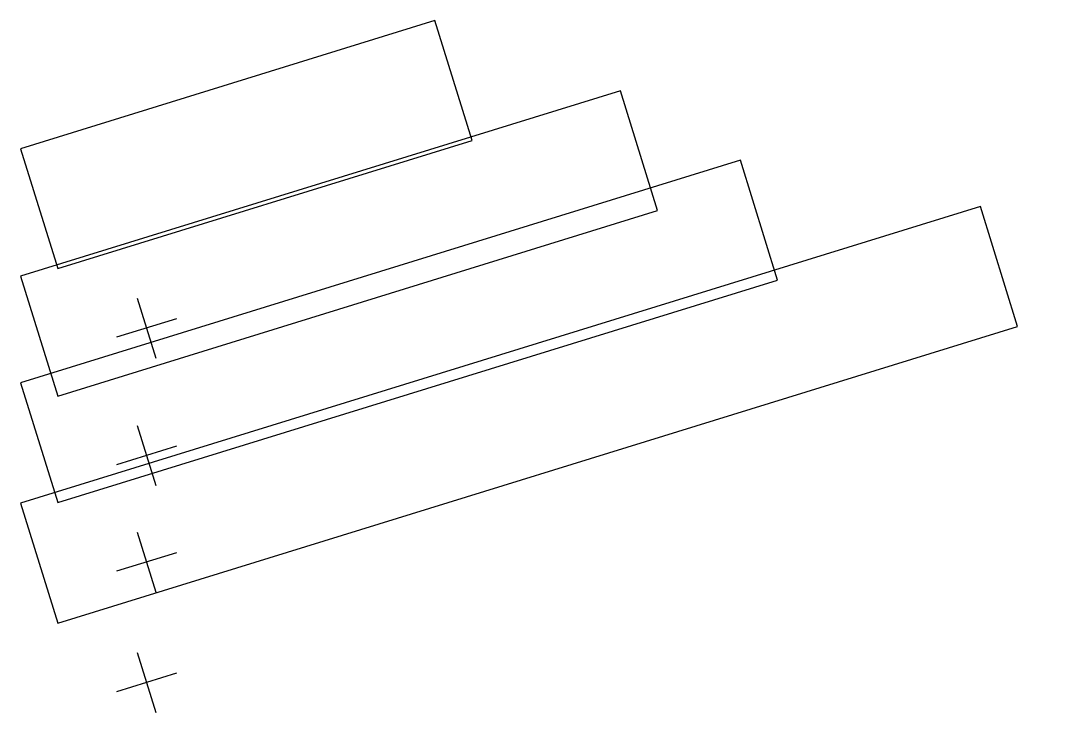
# Model space of a CAD drawing. Header units: inches. Extents: x -0.6 to 15.8, y -1.7 to 9.6.
import ezdxf

# ---------------------------------------------------------------- set-up
doc = ezdxf.new("R2010")
doc.units = ezdxf.units.IN
doc.header["$MEASUREMENT"] = 0

# ---------------------------------------------------------------- blocks, each defined once
blk = doc.blocks.new('*U18')
for p, q in [((0.5354, -0.4117), (0.5354, -0.9117)), ((0.7854, -0.6617), (0.2854, -0.6617))]:
    blk.add_line(p, q)
blk.add_lwpolyline([(0, 0), (8, 0), (8, 1), (0, 1)], close=True)
blk = doc.blocks.new('*U19')
for p, q in [((0.5354, -0.4117), (0.5354, -0.9117)), ((0.7854, -0.6617), (0.2854, -0.6617))]:
    blk.add_line(p, q)
blk.add_lwpolyline([(0, 0), (6, 0), (6, 1), (0, 1)], close=True)
blk = doc.blocks.new('*U20')
for p, q in [((0.5354, -0.4117), (0.5354, -0.9117)), ((0.7854, -0.6617), (0.2854, -0.6617))]:
    blk.add_line(p, q)
blk.add_lwpolyline([(0, 0), (5, 0), (5, 1), (0, 1)], close=True)
blk = doc.blocks.new('*U21')
for p, q in [((0.5354, -0.4117), (0.5354, -0.9117)), ((0.7854, -0.6617), (0.2854, -0.6617))]:
    blk.add_line(p, q)
blk.add_lwpolyline([(0, 0), (3.4538, 0), (3.4538, 1), (0, 1)], close=True)

msp = doc.modelspace()

# ---------------------------------------------------------------- block references
at = {"xscale": 2, "yscale": 2, "zscale": 2, "rotation": 17.1887338539247}
for name, p in [('*U21', (0, 5.651)), ('*U20', (0, 3.619)), ('*U19', (0, 1.921)), ('*U18', (0, 0))]:
    msp.add_blockref(name, p, dxfattribs=at)

doc.saveas('drawing.dxf')
